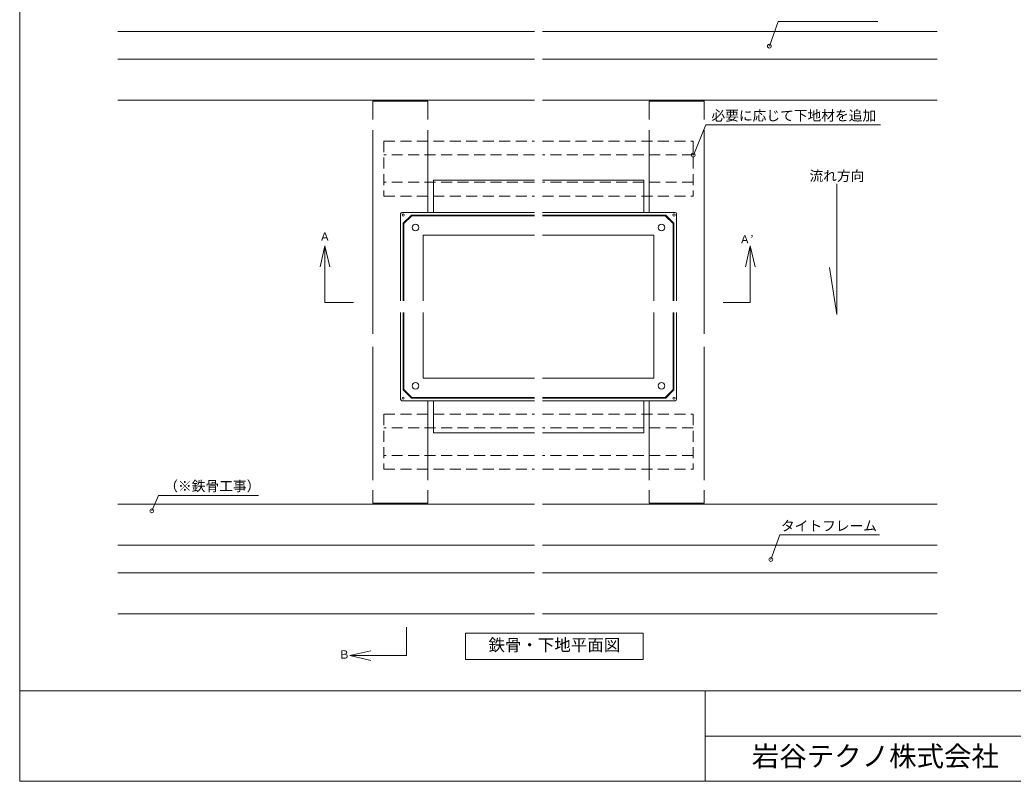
# Model space of a CAD drawing. Units: millimetres at full size, sheet at 1:10; details may follow other scales. Extents: x -2020 to 1980, y -1318 to 1442.
# Drawn here: x -2020 to -211, y -1318 to 68 of the extents above; entities that cross this region are included whole.
import ezdxf
from ezdxf.enums import TextEntityAlignment as Align

# ---------------------------------------------------------------- set-up
doc = ezdxf.new("R2010")
doc.units = ezdxf.units.MM
doc.header["$LTSCALE"] = 10
doc.linetypes.add('DASHED2', pattern=[3, 2, -1])
for name, color, linetype, lineweight in [('0-F', 7, 'Continuous', 5), ('A-0', 4, 'Continuous', 5), ('A-A_ＮＳプロスチール仕様', 7, 'Continuous', 5), ('C-0', 3, 'Continuous', 5)]:
    doc.layers.add(name, color=color, linetype=linetype, lineweight=lineweight)
doc.styles.add('ＭＳ ゴシック', font='')
doc.styles.get('ＭＳ ゴシック').set_extended_font_data('MS Gothic')

msp = doc.modelspace()

# ---------------------------------------------------------------- linework, layer by layer
at = {"layer": '0-F'}
for p, q in [((-2019.5, -1154.1), (1980.5, -1154.1)), ((1980.5, -1154.1), (-1811.92, -1154.1)), ((-771.26, -1154.1), (-771.26, -1318.43)), ((-771.26, -1236.26), (-151.77, -1236.26)), ((1980.5, -1318.43), (-2019.5, -1318.43))]:
    msp.add_line(p, q, dxfattribs=at)
at = {"layer": 'A-0', "color": 3}
for p, q in [((-654.55, 20.54), (-638.27, 65.28)), ((-456.83, 65.28), (-638.27, 65.28)), ((-1841.31, -78.04), (-1082.38, -78.04)), ((-1376.49, -80.04), (-1276.49, -80.04)), ((-1376.49, -80.04), (-1376.49, -113.36)), ((-1276.49, -80.04), (-1276.49, -113.36)), ((-1067.49, -78.04), (-348.81, -78.04)), ((-873.38, -80.04), (-773.38, -80.04)), ((-873.38, -80.04), (-873.38, -113.36)), ((-773.38, -80.04), (-773.38, -113.36)), ((-792.94, -178.16), (-770.23, -122.79)), ((-770.23, -122.79), (-451.91, -122.79)), ((-1376.49, -132.56), (-1376.49, -503.86)), ((-1276.49, -132.56), (-1276.49, -282.28)), ((-873.38, -132.56), (-873.38, -282.28)), ((-773.38, -132.56), (-773.38, -503.86)), ((-1266.49, -223.88), (-1266.49, -282.28)), ((-1266.49, -223.88), (-1082.38, -223.88)), ((-1376.49, -527.47), (-1376.49, -770.1)), ((-773.38, -527.47), (-773.38, -770.1)), ((-1276.49, -625.83), (-1276.49, -770.1)), ((-1266.49, -625.83), (-1266.49, -684.23)), ((-883.38, -625.83), (-883.38, -684.23)), ((-873.38, -625.83), (-873.38, -770.1)), ((-1082.38, -684.23), (-1266.49, -684.23)), ((-883.38, -684.23), (-1067.49, -684.23)), ((-1376.49, -788.55), (-1376.49, -811.76)), ((-1276.49, -788.55), (-1276.49, -811.76)), ((-873.38, -788.55), (-873.38, -811.76)), ((-773.38, -788.55), (-773.38, -811.76)), ((-1841.31, -813.76), (-1082.38, -813.76)), ((-1376.49, -811.76), (-1276.49, -811.76)), ((-1067.49, -813.76), (-348.81, -813.76)), ((-873.38, -811.76), (-773.38, -811.76)), ((-651.91, -914.55), (-635.63, -869.81)), ((-454.19, -869.81), (-635.63, -869.81)), ((-1841.31, -1013.76), (-1082.38, -1013.76)), ((-1067.49, -1013.76), (-348.81, -1013.76))]:
    msp.add_line(p, q, dxfattribs=at)
at = {"layer": 'A-0', "color": 6}
for p, q in [((-1082.38, 46.96), (-1841.31, 46.96)), ((-348.81, 46.96), (-1067.49, 46.96)), ((-1082.38, -3.04), (-1841.31, -3.04)), ((-348.81, -3.04), (-1067.49, -3.04)), ((-1082.38, -888.76), (-1841.31, -888.76)), ((-348.81, -888.76), (-1067.49, -888.76)), ((-1082.38, -938.76), (-1841.31, -938.76)), ((-348.81, -938.76), (-1067.49, -938.76)), ((-1207.66, -1048.82), (-884.49, -1048.82)), ((-884.49, -1048.82), (-884.49, -1097.05))]:
    msp.add_line(p, q, dxfattribs=at)
at = {"layer": 'A-0', "color": 7, "linetype": 'DASHED2'}
for p, q in [((-1356.49, -152.56), (-1356.49, -252.56)), ((-1356.49, -152.56), (-1082.38, -152.56)), ((-1067.49, -152.56), (-793.38, -152.56)), ((-793.38, -152.56), (-793.38, -252.56)), ((-1356.49, -252.56), (-1082.38, -252.56)), ((-1067.49, -252.56), (-793.38, -252.56)), ((-1356.49, -650.1), (-1356.49, -750.1)), ((-1356.49, -650.1), (-1082.38, -650.1)), ((-1067.49, -650.1), (-793.38, -650.1)), ((-793.38, -650.1), (-793.38, -750.1)), ((-1356.49, -750.1), (-1082.38, -750.1)), ((-1067.49, -750.1), (-793.38, -750.1))]:
    msp.add_line(p, q, dxfattribs=at)
at = {"layer": 'A-0', "color": 6, "linetype": 'DASHED2'}
for p, q in [((-1082.38, -177.56), (-1356.49, -177.56)), ((-793.38, -177.56), (-1067.49, -177.56)), ((-1082.38, -227.56), (-1356.49, -227.56)), ((-793.38, -227.56), (-1067.49, -227.56)), ((-1082.38, -675.1), (-1356.49, -675.1)), ((-793.38, -675.1), (-1067.49, -675.1)), ((-1082.38, -725.1), (-1356.49, -725.1)), ((-793.38, -725.1), (-1067.49, -725.1))]:
    msp.add_line(p, q, dxfattribs=at)
at = {"layer": 'A-0'}
for p, q in [((-1464, -343.4), (-1455.26, -381.74)), ((-689.2, -343.4), (-697.94, -381.74)), ((-689.2, -343.4), (-680.46, -381.74)), ((-689.2, -446.81), (-689.2, -343.4)), ((-1464, -446.81), (-1412.07, -446.81)), ((-738.85, -446.81), (-689.2, -446.81)), ((-1315.18, -1089.63), (-1315.18, -1037.69)), ((-1418.6, -1089.63), (-1380.25, -1080.89))]:
    msp.add_line(p, q, dxfattribs=at)
at = {"layer": 'A-0', "color": 3}
for points in [[(-1067.49, -223.88), (-883.38, -223.88), (-883.38, -282.28)], [(-1778.87, -826.2), (-1767.31, -798.02), (-1584.62, -798.02)]]:
    msp.add_lwpolyline(points, dxfattribs=at)
at = {"layer": 'A-0'}
for points in [[(-531.53, -230.51), (-531.53, -468.34), (-544.91, -382.89)], [(-1464, -446.81), (-1464, -343.4), (-1472.74, -381.74)], [(-1315.18, -1089.63), (-1418.6, -1089.63), (-1380.25, -1098.37)]]:
    msp.add_lwpolyline(points, dxfattribs=at)
at = {"layer": 'A-0', "color": 6}
msp.add_lwpolyline([(-884.49, -1097.05), (-1207.66, -1097.05), (-1207.66, -1048.82)], dxfattribs=at)
at = {"layer": 'A-0', "color": 3}
for centre in [(-654.53, 20.46), (-793.34, -177.92), (-1779.27, -825.96), (-651.89, -914.63)]:
    msp.add_circle(centre, 3.5, dxfattribs=at)
at = {"layer": 'A-A_ＮＳプロスチール仕様'}
for p, q in [((-1326.49, -443.28), (-1326.49, -286.28)), ((-1312.61, -282.28), (-1322.49, -282.28)), ((-1321.49, -302.28), (-1306.49, -287.28)), ((-1319.99, -302.9), (-1305.87, -288.78)), ((-1082.38, -282.28), (-1312.61, -282.28)), ((-1082.38, -287.28), (-1306.49, -287.28)), ((-1305.87, -288.78), (-1082.38, -288.78)), ((-827.38, -282.28), (-1067.49, -282.28)), ((-843.38, -287.28), (-1067.49, -287.28)), ((-1067.49, -288.78), (-844, -288.78)), ((-844, -288.78), (-829.88, -302.9)), ((-843.38, -287.28), (-828.38, -302.28)), ((-823.38, -443.28), (-823.38, -286.28)), ((-1321.49, -443.28), (-1321.49, -302.28)), ((-1319.99, -443.28), (-1319.99, -302.9)), ((-829.88, -302.9), (-829.88, -443.28)), ((-828.38, -443.28), (-828.38, -302.28)), ((-1284.89, -323.88), (-1284.89, -443.28)), ((-1284.89, -323.88), (-1082.38, -323.88)), ((-1067.49, -323.88), (-864.98, -323.88)), ((-864.98, -323.88), (-864.98, -443.28)), ((-1326.49, -621.83), (-1326.49, -464.83)), ((-1321.49, -605.83), (-1321.49, -464.83)), ((-1319.99, -605.21), (-1319.99, -464.83)), ((-1284.89, -464.83), (-1284.89, -584.23)), ((-864.98, -464.83), (-864.98, -584.23)), ((-829.88, -464.83), (-829.88, -605.21)), ((-828.38, -605.83), (-828.38, -464.83)), ((-823.38, -621.83), (-823.38, -464.83)), ((-1082.38, -584.23), (-1284.89, -584.23)), ((-864.98, -584.23), (-1067.49, -584.23)), ((-1321.49, -605.83), (-1306.49, -620.83)), ((-1305.87, -619.33), (-1319.99, -605.21)), ((-829.88, -605.21), (-844, -619.33)), ((-843.38, -620.83), (-828.38, -605.83)), ((-1322.49, -625.83), (-1082.38, -625.83)), ((-1306.49, -620.83), (-1082.38, -620.83)), ((-1082.38, -619.33), (-1305.87, -619.33)), ((-844, -619.33), (-1067.49, -619.33)), ((-1067.49, -620.83), (-843.38, -620.83)), ((-1067.49, -625.83), (-827.38, -625.83))]:
    msp.add_line(p, q, dxfattribs=at)
for centre, radius in [((-1321.49, -287.28), 2), ((-828.38, -287.28), 2), ((-1298.89, -309.88), 6), ((-850.98, -309.88), 6), ((-1298.89, -598.23), 6), ((-850.98, -598.23), 6), ((-1321.49, -620.83), 2), ((-828.38, -620.83), 2)]:
    msp.add_circle(centre, radius, dxfattribs=at)
for centre, start, end in [((-1322.49, -286.28), 90, 180), ((-827.38, -286.28), 0, 90), ((-1322.49, -621.83), 180, 270), ((-827.38, -621.83), 270, 0)]:
    msp.add_arc(centre, 4, start, end, dxfattribs=at)
at = {"layer": 'C-0', "color": 7}
msp.add_line((-2019.5, 1441.57), (-2019.5, -1318.43), dxfattribs=at)

# ---------------------------------------------------------------- texts
at = {"layer": '0-F', "color": 6, "style": 'ＭＳ ゴシック'}
msp.add_text('岩谷テクノ株式会社', height=36.66, dxfattribs=at).set_placement((-686.52, -1302.35), align=Align.BOTTOM_LEFT)
at = {"layer": 'A-0', "color": 3, "style": 'ＭＳ ゴシック'}
for s, p in [('必要に応じて下地材を追加', (-760, -120.72)), ('流れ方向', (-581.53, -230.51)), ('（※鉄骨工事）', (-1756.53, -795.58)), ('タイトフレーム', (-633.51, -868.05))]:
    msp.add_text(s, height=18.33, dxfattribs=at).set_placement(p, align=Align.BOTTOM_LEFT)
at = {"layer": 'A-0', "style": 'ＭＳ ゴシック'}
for s, p in [('Ａ', (-1474, -338.4)), ('Ａ’', (-709.2, -343.4)), ('Ｂ', (-1438.6, -1099.63))]:
    msp.add_text(s, height=14.66, dxfattribs=at).set_placement(p, align=Align.BOTTOM_LEFT)
at = {"layer": 'A-0', "color": 6, "style": 'ＭＳ ゴシック'}
msp.add_text('鉄骨・下地平面図', height=21.99, dxfattribs=at).set_placement((-1166.07, -1087.93), align=Align.BOTTOM_LEFT)

doc.saveas('drawing.dxf')
